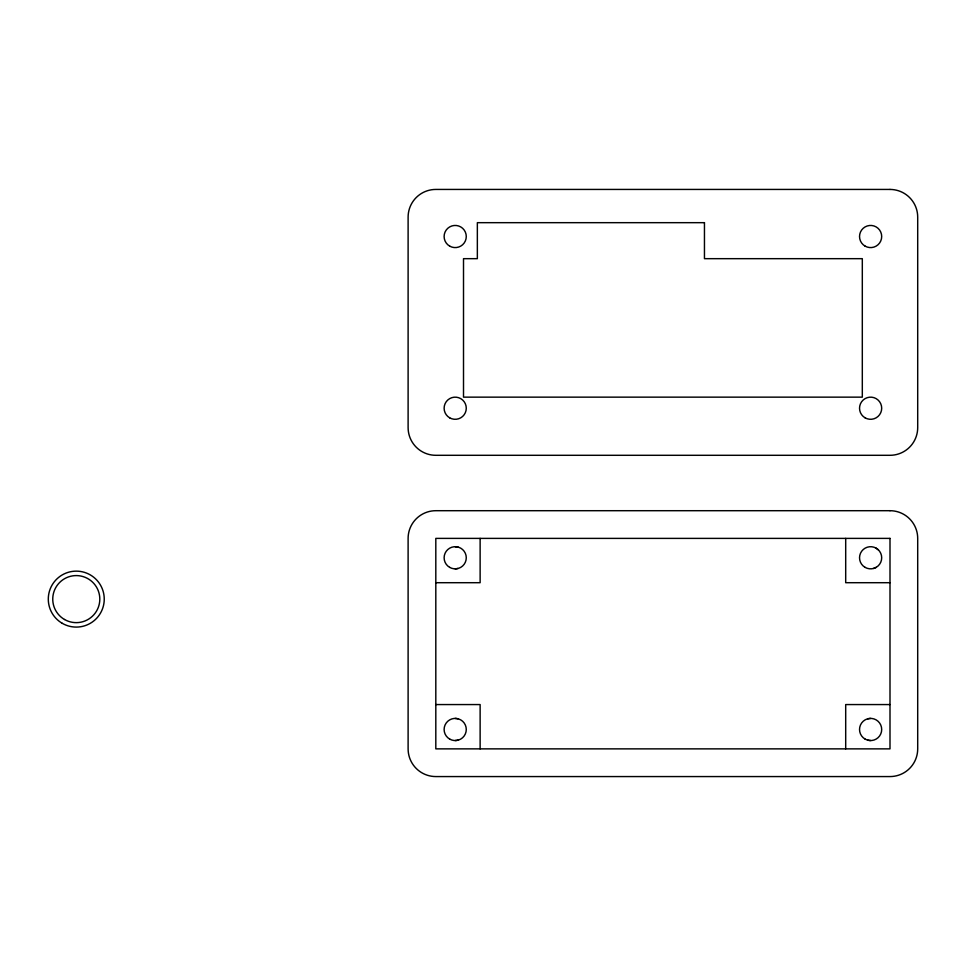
<?xml version="1.0" encoding="UTF-8"?>
<svg xmlns="http://www.w3.org/2000/svg" width="966" height="966" viewBox="0 0 966 966"><rect width="100%" height="100%" fill="white"/><g stroke="black" fill="none" stroke-linecap="round" stroke-linejoin="round"><path stroke-width="1.45" d="M873.481 568.479L876.162 567.368M455.191 568.853L458.065 568.479M455.191 740.56L458.065 740.185M867.746 718.789L870.62 718.402M435.811 582.703L480.126 582.703L480.126 538.388M890 582.703L845.697 582.703L845.697 538.388M435.811 704.564L480.126 704.564L480.126 748.867M890 704.564L845.697 704.564L845.697 748.867M455.191 546.696L458.065 547.07M867.746 740.185L870.62 740.56M455.191 718.402L458.065 718.789M876.162 548.181L878.456 549.944M890 189.433L435.811 189.433A27.7 27.7 0 0 0 408.111 217.133L408.111 427.612A27.7 27.7 0 0 0 435.811 455.3L890 455.3A27.7 27.7 0 0 0 917.7 427.612L917.7 217.133A27.7 27.7 0 0 0 890 189.433M704.456 222.675L477.349 222.675L477.349 258.671L463.511 258.671L463.511 397.147L862.312 397.147L862.312 258.671L704.456 258.671L704.456 222.675M890 510.7L435.811 510.7A27.7 27.7 0 0 0 408.111 538.388L408.111 748.867A27.7 27.7 0 0 0 435.811 776.567L890 776.567A27.7 27.7 0 0 0 917.7 748.867L917.7 538.388A27.7 27.7 0 0 0 890 510.7M890 538.388L435.811 538.388L435.811 748.867L890 748.867L890 538.388M449.661 739.075A11.073 11.073 0 0 0 466.276 729.487A11.073 11.073 0 0 0 449.661 719.887A11.073 11.073 0 0 0 449.661 739.075M449.661 567.368A11.073 11.073 0 0 0 466.276 557.78A11.073 11.073 0 0 0 449.661 548.181A11.073 11.073 0 0 0 449.661 567.368M865.077 739.075A11.073 11.073 0 0 0 881.692 729.487A11.073 11.073 0 0 0 865.077 719.887A11.073 11.073 0 0 0 865.077 739.075M865.077 567.368A11.073 11.073 0 0 0 881.692 557.78A11.073 11.073 0 0 0 865.077 548.181A11.073 11.073 0 0 0 865.077 567.368M865.077 417.819A11.073 11.073 0 0 0 881.692 408.22A11.073 11.073 0 0 0 865.077 398.632A11.073 11.073 0 0 0 865.077 417.819M865.077 246.113A11.073 11.073 0 0 0 881.692 236.513A11.073 11.073 0 0 0 865.077 226.925A11.073 11.073 0 0 0 865.077 246.113M449.661 417.819A11.073 11.073 0 0 0 466.276 408.22A11.073 11.073 0 0 0 449.661 398.632A11.073 11.073 0 0 0 449.661 417.819M449.661 246.113A11.073 11.073 0 0 0 466.276 236.513A11.073 11.073 0 0 0 449.661 226.925A11.073 11.073 0 0 0 449.661 246.113M62.283 623.336A27.966 27.966 0 0 0 104.243 599.113A27.966 27.966 0 0 0 62.283 574.891A27.966 27.966 0 0 0 62.283 623.336M64.505 619.496A23.546 23.546 0 0 0 99.812 599.113A23.546 23.546 0 0 0 64.505 578.731A23.546 23.546 0 0 0 64.505 619.496"/></g></svg>
